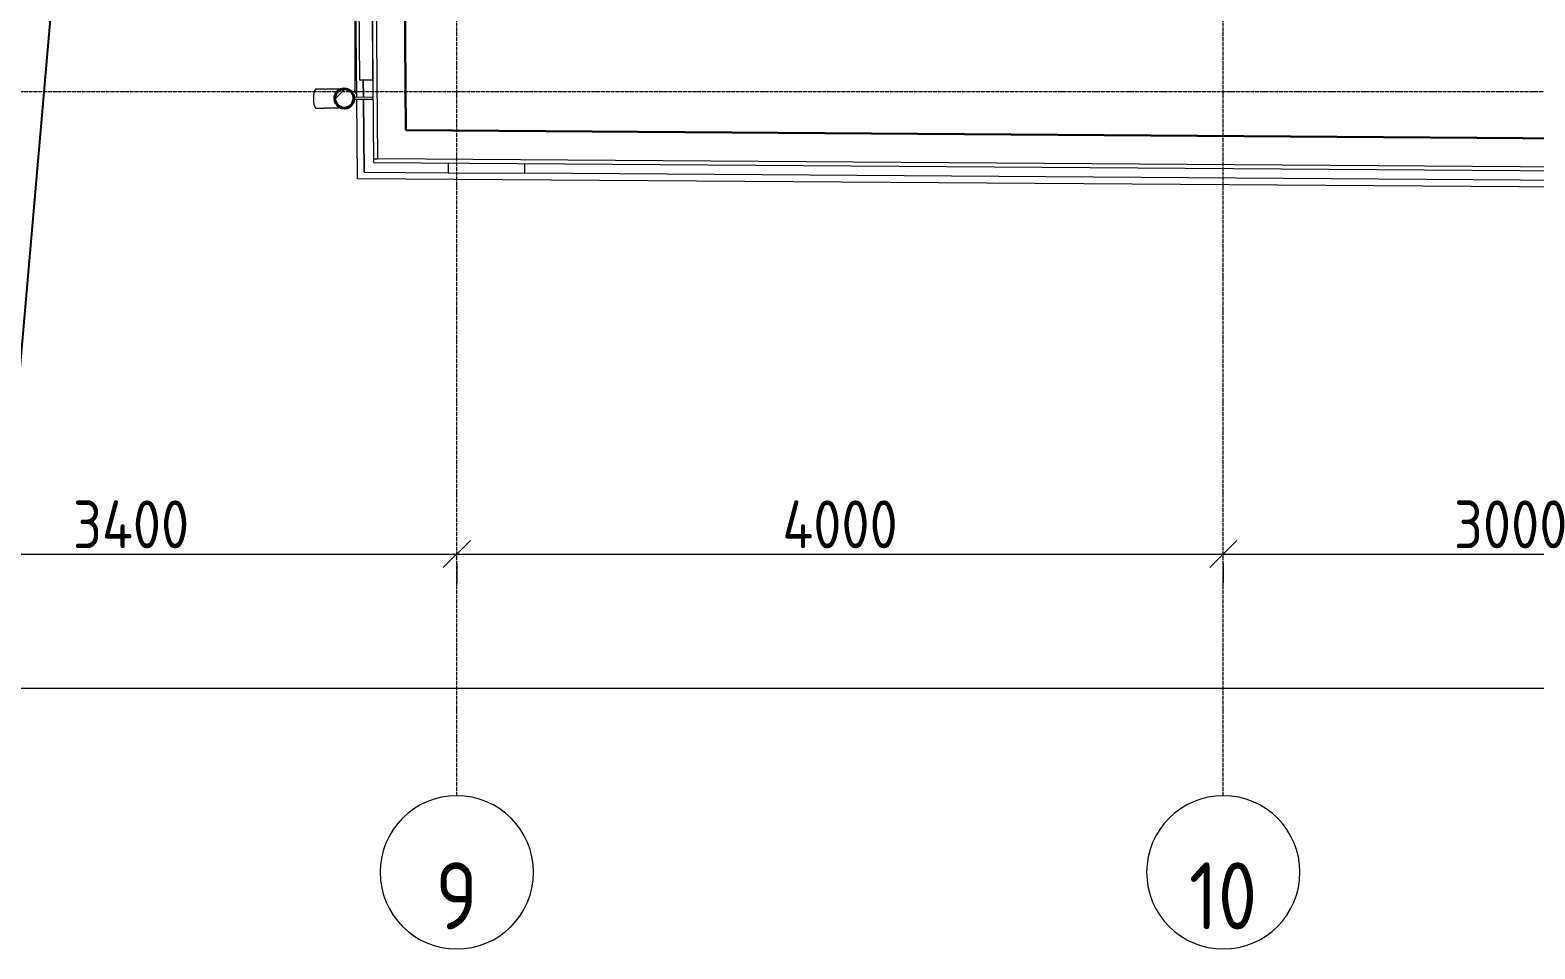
# Model space of a CAD drawing. Header units: millimetres. Extents: x -32 to 417638015, y -35 to 175284279.
# Drawn here: x 1335230 to 1343083, y 47371 to 52169 of the extents above; entities that cross this region are included whole.
import ezdxf
from ezdxf import colors
from ezdxf.entities.mleader import LeaderData, LeaderLine
from ezdxf.math import Vec2, Vec3

# ---------------------------------------------------------------- set-up
doc = ezdxf.new("R2010")
doc.units = ezdxf.units.MM
doc.linetypes.add('ADSK_Линия сетки', pattern=[25, 20, -2.5, 0, -2.5])
doc.layers.add('_ЭМ_Надписи', color=7, linetype='Continuous')
for name, color, linetype, lineweight in [('Обобщенные модели', 7, 'Continuous', 18), ('Оси', 253, 'Continuous', 9), ('Размеры', 7, 'Continuous', 9), ('Стены наружные', 7, 'Continuous', 18), ('Стены несущие', 7, 'Continuous', 30), ('Стены отделка', 7, 'Continuous', 30), ('Стены штриховка', 7, 'Continuous', 9), ('ШТРИХОВКА', 252, 'Continuous', 15)]:
    doc.layers.add(name, color=color, linetype=linetype, lineweight=lineweight)
doc.styles.add('GOST Common', font='GOST_Common.ttf', dxfattribs={"width": 0.9, "height": 350})
doc.styles.add('GOST Common_1', font='GOST_Common.ttf', dxfattribs={"width": 0.9, "height": 250})
doc.styles.add('ЭОМ', font='isocpeur.ttf', dxfattribs={"width": 0.85, "height": 250})
doc.dimstyles.new('ADSK_Основной_2_5_мм', dxfattribs={"dimscale": 304.8, "dimtxt": 251.428749, "dimasz": 0.463911, "dimexe": 0.492126, "dimexo": 0.492126, "dimgap": 0.098425, "dimtad": 1, "dimrnd": 0.01, "dimdsep": 46, "dimtxsty": 'GOST Common_1', "dimblk1": 'OBLIQUE', "dimblk2": 'OBLIQUE', "dimsah": 1, "dimcen": 0.09, "dimdle": 0.492126, "dimazin": 2, "dimtfac": 1, "dimtdec": 4, "dimtix": 1, "dimtmove": 0, "dimatfit": 3, "dimfxl": 1, "dimtvp": 1, "dimtolj": 1, "dimtzin": 0, "dimlwd": 20, "dimlwe": 20, "dimarcsym": 2})

# ---------------------------------------------------------------- blocks, each defined once
blk = doc.blocks.new('_Oblique')
at = {"color": 0, "linetype": 'ByBlock', "lineweight": -2}
blk.add_line((-0.5, -0.5), (0.5, 0.5), dxfattribs=at)
blk = doc.blocks.new('*D278')
at = {"layer": 'Defpoints', "color": 0, "transparency": 16777216}
for p in [(38956.5, -1991.3), (42356.5, -1991.3), (42356.5, -2091.3)]:
    blk.add_point(p, dxfattribs=at)
at = {"layer": 'Размеры', "color": 0, "lineweight": 20, "transparency": 16777216}
for p, q in [((38806.5, -2091.3), (42506.5, -2091.3)), ((38956.5, -2141.3), (38956.5, -2241.3)), ((42356.5, -2141.3), (42356.5, -2241.3))]:
    blk.add_line(p, q, dxfattribs=at)
at = {"layer": 'Размеры', "color": 0, "lineweight": 20, "transparency": 16777216, "xscale": 141.4, "yscale": 141.4, "zscale": 141.4, "rotation": 180}
blk.add_blockref('_Oblique', (38956.5, -2091.3), dxfattribs=at)
at = {"layer": 'Размеры', "color": 0, "lineweight": 20, "transparency": 16777216, "xscale": 141.4, "yscale": 141.4, "zscale": 141.4}
blk.add_blockref('_Oblique', (42356.5, -2091.3), dxfattribs=at)
at = {"layer": 'Размеры', "color": 0, "lineweight": 20, "transparency": 16777216, "insert": (40656.5, -1936.3), "char_height": 250, "width": 782.412, "attachment_point": 5, "style": 'GOST Common_1'}
blk.add_mtext('\\A1;3400', dxfattribs=at)
blk = doc.blocks.new('*D279')
at = {"layer": 'Defpoints', "color": 0, "transparency": 16777216}
for p in [(42356.5, -1991.3), (46356.5, -1991.3), (46356.5, -2091.3)]:
    blk.add_point(p, dxfattribs=at)
at = {"layer": 'Размеры', "color": 0, "lineweight": 20, "transparency": 16777216}
for p, q in [((42206.5, -2091.3), (46506.5, -2091.3)), ((42356.5, -2141.3), (42356.5, -2241.3)), ((46356.5, -2141.3), (46356.5, -2241.3))]:
    blk.add_line(p, q, dxfattribs=at)
at = {"layer": 'Размеры', "color": 0, "lineweight": 20, "transparency": 16777216, "xscale": 141.4, "yscale": 141.4, "zscale": 141.4, "rotation": 180}
blk.add_blockref('_Oblique', (42356.5, -2091.3), dxfattribs=at)
at = {"layer": 'Размеры', "color": 0, "lineweight": 20, "transparency": 16777216, "xscale": 141.4, "yscale": 141.4, "zscale": 141.4}
blk.add_blockref('_Oblique', (46356.5, -2091.3), dxfattribs=at)
at = {"layer": 'Размеры', "color": 0, "lineweight": 20, "transparency": 16777216, "insert": (44356.5, -1936.3), "char_height": 250, "width": 782.412, "attachment_point": 5, "style": 'GOST Common_1'}
blk.add_mtext('\\A1;4000', dxfattribs=at)
blk = doc.blocks.new('*D280')
at = {"layer": 'Defpoints', "color": 0, "transparency": 16777216}
for p in [(46356.5, -1991.3), (49356.5, -1991.3), (49356.5, -2091.3)]:
    blk.add_point(p, dxfattribs=at)
at = {"layer": 'Размеры', "color": 0, "lineweight": 20, "transparency": 16777216}
for p, q in [((46206.5, -2091.3), (49506.5, -2091.3)), ((46356.5, -2141.3), (46356.5, -2241.3)), ((49356.5, -2141.3), (49356.5, -2241.3))]:
    blk.add_line(p, q, dxfattribs=at)
at = {"layer": 'Размеры', "color": 0, "lineweight": 20, "transparency": 16777216, "xscale": 141.4, "yscale": 141.4, "zscale": 141.4, "rotation": 180}
blk.add_blockref('_Oblique', (46356.5, -2091.3), dxfattribs=at)
at = {"layer": 'Размеры', "color": 0, "lineweight": 20, "transparency": 16777216, "xscale": 141.4, "yscale": 141.4, "zscale": 141.4}
blk.add_blockref('_Oblique', (49356.5, -2091.3), dxfattribs=at)
at = {"layer": 'Размеры', "color": 0, "lineweight": 20, "transparency": 16777216, "insert": (47856.5, -1936.3), "char_height": 250, "width": 756.843, "attachment_point": 5, "style": 'GOST Common_1'}
blk.add_mtext('\\A1;3000', dxfattribs=at)
blk = doc.blocks.new('*D282')
at = {"layer": 'Defpoints', "color": 0, "transparency": 16777216}
for p in [(-5993.5, -2691.3), (55856.5, -2691.3), (55856.5, -2791.3)]:
    blk.add_point(p, dxfattribs=at)
at = {"layer": 'Размеры', "color": 0, "lineweight": 20, "transparency": 16777216}
for p, q in [((-6143.5, -2791.3), (56006.5, -2791.3)), ((-5993.5, -2841.3), (-5993.5, -2941.3)), ((55856.5, -2841.3), (55856.5, -2941.3))]:
    blk.add_line(p, q, dxfattribs=at)
at = {"layer": 'Размеры', "color": 0, "lineweight": 20, "transparency": 16777216, "xscale": 141.4, "yscale": 141.4, "zscale": 141.4, "rotation": 180}
blk.add_blockref('_Oblique', (-5993.5, -2791.3), dxfattribs=at)
at = {"layer": 'Размеры', "color": 0, "lineweight": 20, "transparency": 16777216, "xscale": 141.4, "yscale": 141.4, "zscale": 141.4}
blk.add_blockref('_Oblique', (55856.5, -2791.3), dxfattribs=at)
at = {"layer": 'Размеры', "color": 0, "lineweight": 20, "transparency": 16777216, "insert": (24931.5, -2636.3), "char_height": 250, "width": 889.802, "attachment_point": 5, "style": 'GOST Common_1'}
blk.add_mtext('\\A1;61850', dxfattribs=at)
blk = doc.blocks.new('План 4 этажа')
at = {"layer": 'Обобщенные модели', "lineweight": 9}
h = blk.add_hatch(dxfattribs=at)
h.set_pattern_fill('FP_5', color=8, angle=90.4333444, style=0, pattern_type=2)
h.set_pattern_definition([(45.00034, (591.94, 243.9), (-106.06665, 106.0654), [])])
h.paths.add_polyline_path([(41758.565, 238.704), (41780.817, 238.872), (41800.791, 248.678), (41814.909, 267.883), (41819.267, 288.138), (41814.205, 309.567), (41800.2, 326.859), (41780.079, 336.362), (41757.828, 336.194), (41737.853, 326.388), (41724.111, 308.886), (41719.324, 287.155), (41724.439, 265.499), (41739.929, 247.506), (41745.812, 244.727)])
at = {"layer": 'Обобщенные модели', "color": 8}
for p, q in [((41665.299, 336.748), (41622.797, 336.426)), ((41623.553, 236.429), (41666.056, 236.75)), ((41919.28, 293.667), (41820.275, 292.918)), ((41820.275, 282.918), (41919.356, 283.668))]:
    blk.add_line(p, q, dxfattribs=at)
at = {"layer": 'Обобщенные модели', "color": 8, "flags": 128}
for points in [[(41665.299, 336.748), (41670.967, 336.79), (41676.551, 336.833), (41682.044, 336.874), (41687.435, 336.915), (41692.717, 336.955), (41697.88, 336.994), (41702.918, 337.032), (41707.821, 337.069), (41712.582, 337.105), (41717.193, 337.14), (41721.647, 337.174), (41725.936, 337.206), (41730.055, 337.237), (41733.996, 337.267), (41737.752, 337.296), (41741.319, 337.323), (41744.69, 337.348), (41747.859, 337.372), (41750.823, 337.394), (41753.575, 337.415), (41755.927, 337.433)], [(41756.684, 237.436), (41755.413, 237.426), (41752.75, 237.406), (41749.874, 237.384), (41746.789, 237.361), (41743.501, 237.336), (41740.015, 237.31), (41736.337, 237.282), (41732.472, 237.253), (41728.427, 237.222), (41724.208, 237.19), (41719.821, 237.157), (41715.275, 237.123), (41710.575, 237.087), (41705.73, 237.051), (41700.748, 237.013), (41695.635, 236.974), (41690.402, 236.935), (41685.055, 236.894), (41679.604, 236.853), (41674.057, 236.811), (41668.423, 236.768), (41666.056, 236.75)]]:
    blk.add_lwpolyline(points, dxfattribs=at)
at = {"layer": 'Обобщенные модели', "color": 8}
for start, end in [(0.4333444, 180.4333444), (180.4333444, 0.4333444)]:
    blk.add_arc((41769.322, 287.533), 52, start, end, dxfattribs=at)
at = {"layer": 'Обобщенные модели', "color": 8, "lineweight": 40}
for start, end in [(0.4333444, 180.4333444), (180.4333444, 0.4333444)]:
    blk.add_arc((41769.322, 287.533), 50, start, end, dxfattribs=at)
at = {"layer": 'Обобщенные модели', "color": 8}
for start_param, end_param in [(3.14159265, 4.71238898), (4.71238898, 6.28318531)]:
    blk.add_ellipse((41623.175, 286.428), major_axis=(0.378, -49.999), ratio=0.30901699, start_param=start_param, end_param=end_param, dxfattribs=at)
at = {"layer": 'Оси', "color": 8, "linetype": 'ADSK_Линия сетки'}
for p, q in [((46356.505, -3353.101), (46356.505, 43019.489)), ((42356.505, -3353.101), (42356.505, 21427.463)), ((-10052.178, 324.489), (51155.033, 324.489))]:
    blk.add_line(p, q, dxfattribs=at)
at = {"layer": 'Оси', "color": 8, "lineweight": 20}
for centre, start, end in [((42356.505, -3753.101), 0, 180), ((46356.505, -3753.101), 0, 180), ((42356.505, -3753.101), 180, 0), ((46356.505, -3753.101), 180, 0)]:
    blk.add_arc(centre, 400, start, end, dxfattribs=at)
at = {"layer": 'Стены наружные', "color": 8}
for p, q in [((41834.123, 292.8), (41822.012, 1876.837)), ((41826.51, 316.331), (41826.51, 877.034)), ((41826.51, 316.331), (41833.943, 316.331)), ((41868.418, 385.12), (41869.123, 292.94)), ((41869.284, 292.94), (41868.587, 385.122)), ((41837.37, -131.822), (41834.196, 283.247)), ((41869.194, 283.636), (41872.105, -97.065)), ((41872.234, -97.066), (41869.354, 283.638)), ((50157.15, -190.079), (41837.37, -131.822)), ((41872.105, -97.065), (42311.17, -100.139)), ((49384.147, -149.665), (42711.16, -102.94))]:
    blk.add_line(p, q, dxfattribs=at)
at = {"layer": 'Стены несущие', "color": 8}
for p, q in [((42075.38, 2132.133), (42090.605, 121.411)), ((42090.605, 121.411), (49390.152, 70.298))]:
    blk.add_line(p, q, dxfattribs=at)
at = {"layer": 'Стены отделка', "color": 8, "lineweight": 9}
for p, q in [((42090.588, 121.411), (42075.38, 2132.133)), ((41926.51, 1982.133), (41941.71, -27.55)), ((41906.661, 1962.133), (41921.86, -47.412)), ((41918.43, 385.471), (41915.629, 785.461)), ((41845.631, 784.971), (41848.432, 384.981)), ((41848.432, 384.981), (41918.43, 385.471)), ((49900.194, 66.727), (42090.588, 121.411)), ((41921.86, -47.412), (50071.498, -104.477)), ((50051.344, -84.335), (41941.71, -27.55)), ((42311.52, -50.14), (42311.17, -100.139)), ((42711.16, -102.94), (42711.51, -52.941)), ((42311.17, -100.139), (42711.16, -102.94))]:
    blk.add_line(p, q, dxfattribs=at)
at = {"layer": 'Стены штриховка', "color": 8}
blk.add_line((41921.708, -27.41), (41941.71, -27.55), dxfattribs=at)
at = {"layer": 'Оси', "color": 8, "char_height": 350, "attachment_point": 5, "line_spacing_factor": 1.022766, "style": 'GOST Common'}
for s, insert, width in [('\\pxqc,t0.25714,0.51429,0.77143,1.02857,1.28571,1.54286,1.8,2.05714,2.31429,2.57143,2.82857,3.08571,3.34286,3.6,3.85714,4.11429,4.37143,4.62857,4.88571,5.14286,5.4,5.65714,5.91429,6.17143,6.42857,6.68571,6.94286,7.2,7.45714,7.71429,7.97143,8.22857;{9}', (42355.674, -3876.005), 232.2), ('\\pxqc,t0.25714,0.51429,0.77143,1.02857,1.28571,1.54286,1.8,2.05714,2.31429,2.57143,2.82857,3.08571,3.34286,3.6,3.85714,4.11429,4.37143,4.62857,4.88571,5.14286,5.4,5.65714,5.91429,6.17143,6.42857,6.68571,6.94286,7.2,7.45714,7.71429,7.97143,8.22857;{10}', (46355.674, -3876.005), 387)]:
    blk.add_mtext(s, dxfattribs=dict(at, insert=insert, width=width))
at = {"layer": 'Размеры', "color": 8, "lineweight": 20}
for base, p1, p2, override, picture, middle in [((42356.505, -2091.25), (38956.505, -1991.265), (42356.505, -1991.265), {"dimpost": '<>', "dimfxl": 3400}, '*D278', (40656.505, -1936.25)), ((46356.505, -2091.25), (42356.505, -1991.265), (46356.505, -1991.265), {"dimpost": '<>', "dimfxl": 4000}, '*D279', (44356.505, -1936.25)), ((49356.505, -2091.25), (46356.505, -1991.265), (49356.505, -1991.265), {"dimpost": '<>', "dimfxl": 3000}, '*D280', (47856.505, -1936.25)), ((55856.505, -2791.25), (-5993.495, -2691.265), (55856.505, -2691.265), {"dimpost": '<>', "dimfxl": 61850}, '*D282', (24931.505, -2636.25))]:
    dim = blk.add_linear_dim(base=base, p1=p1, p2=p2, dimstyle='ADSK_Основной_2_5_мм', override=override, dxfattribs=at)
    dim.commit()
    dim.dimension.update_dxf_attribs({"geometry": picture, "text_midpoint": middle})

msp = doc.modelspace()

# ---------------------------------------------------------------- block references
at = {"layer": 'ШТРИХОВКА'}
msp.add_blockref('План 4 этажа', (1295100.3, 51524.3), dxfattribs=at)

# ---------------------------------------------------------------- leaders
at = {"layer": '_ЭМ_Надписи', "color": 7, "ltscale": 5}
ml = msp.add_multileader_mtext('Standard', dxfattribs=at)
ml.set_content('{\\fGOST Common|b0|i0|c0|p34;\\W0.9;\\C256;4\\fGOST Common|b0|i0|c204|p34;ЩРС\\fGOST Common|b0|i0|c0|p34;-2\\fISOCPEUR|b0|i0|c204|p34;\\W0.85; Гр.12\\P\\W1;\\C0;Раб.место учителя, ноутбук}', color=1, style='ЭОМ')
ml.set_leader_properties()
ml.build(insert=Vec2(0, 0))
ml.multileader.update_dxf_attribs({"text_left_attachment_type": 6, "text_right_attachment_type": 6, "dogleg_length": 0, "arrow_head_size": 200})
ctx = ml.context
ctx.base_point, ctx.char_height, ctx.arrow_head_size, ctx.landing_gap_size, ctx.plane_origin = Vec3(1333359.2, 49982.4, -64.3), 250, 200, 0, Vec3(1313150.7, 63435.3, -64.3)
ctx.left_attachment, ctx.right_attachment = 6, 6
notes = []
notes.append((ctx, [(1, (1, 1, 0), (1335139.2, 49982.4, -64.3), (-1, 0), 0, [(0, [(1335554, 54744, -64.3)], 0, [])])]))
ctx.mtext.insert, ctx.mtext.width, ctx.mtext.defined_height, ctx.mtext.flow_direction = Vec3(1333359.2, 50307.4, -64.3), 2073.809, 545.6, 5
for ctx, leaders in notes:
    for number, flags, end, landing, length, lines in leaders:
        leader = LeaderData()
        leader.index, (leader.has_last_leader_line, leader.has_dogleg_vector, leader.attachment_direction) = number, flags
        leader.last_leader_point, leader.dogleg_vector, leader.dogleg_length = Vec3(end), Vec3(landing), length
        for number, points, colour, breaks in lines:
            line = LeaderLine()
            line.index, line.vertices, line.color, line.breaks = number, Vec3.list(points), colors.encode_raw_color(colour), breaks
            leader.lines.append(line)
        ctx.leaders.append(leader)

doc.saveas('drawing.dxf')
